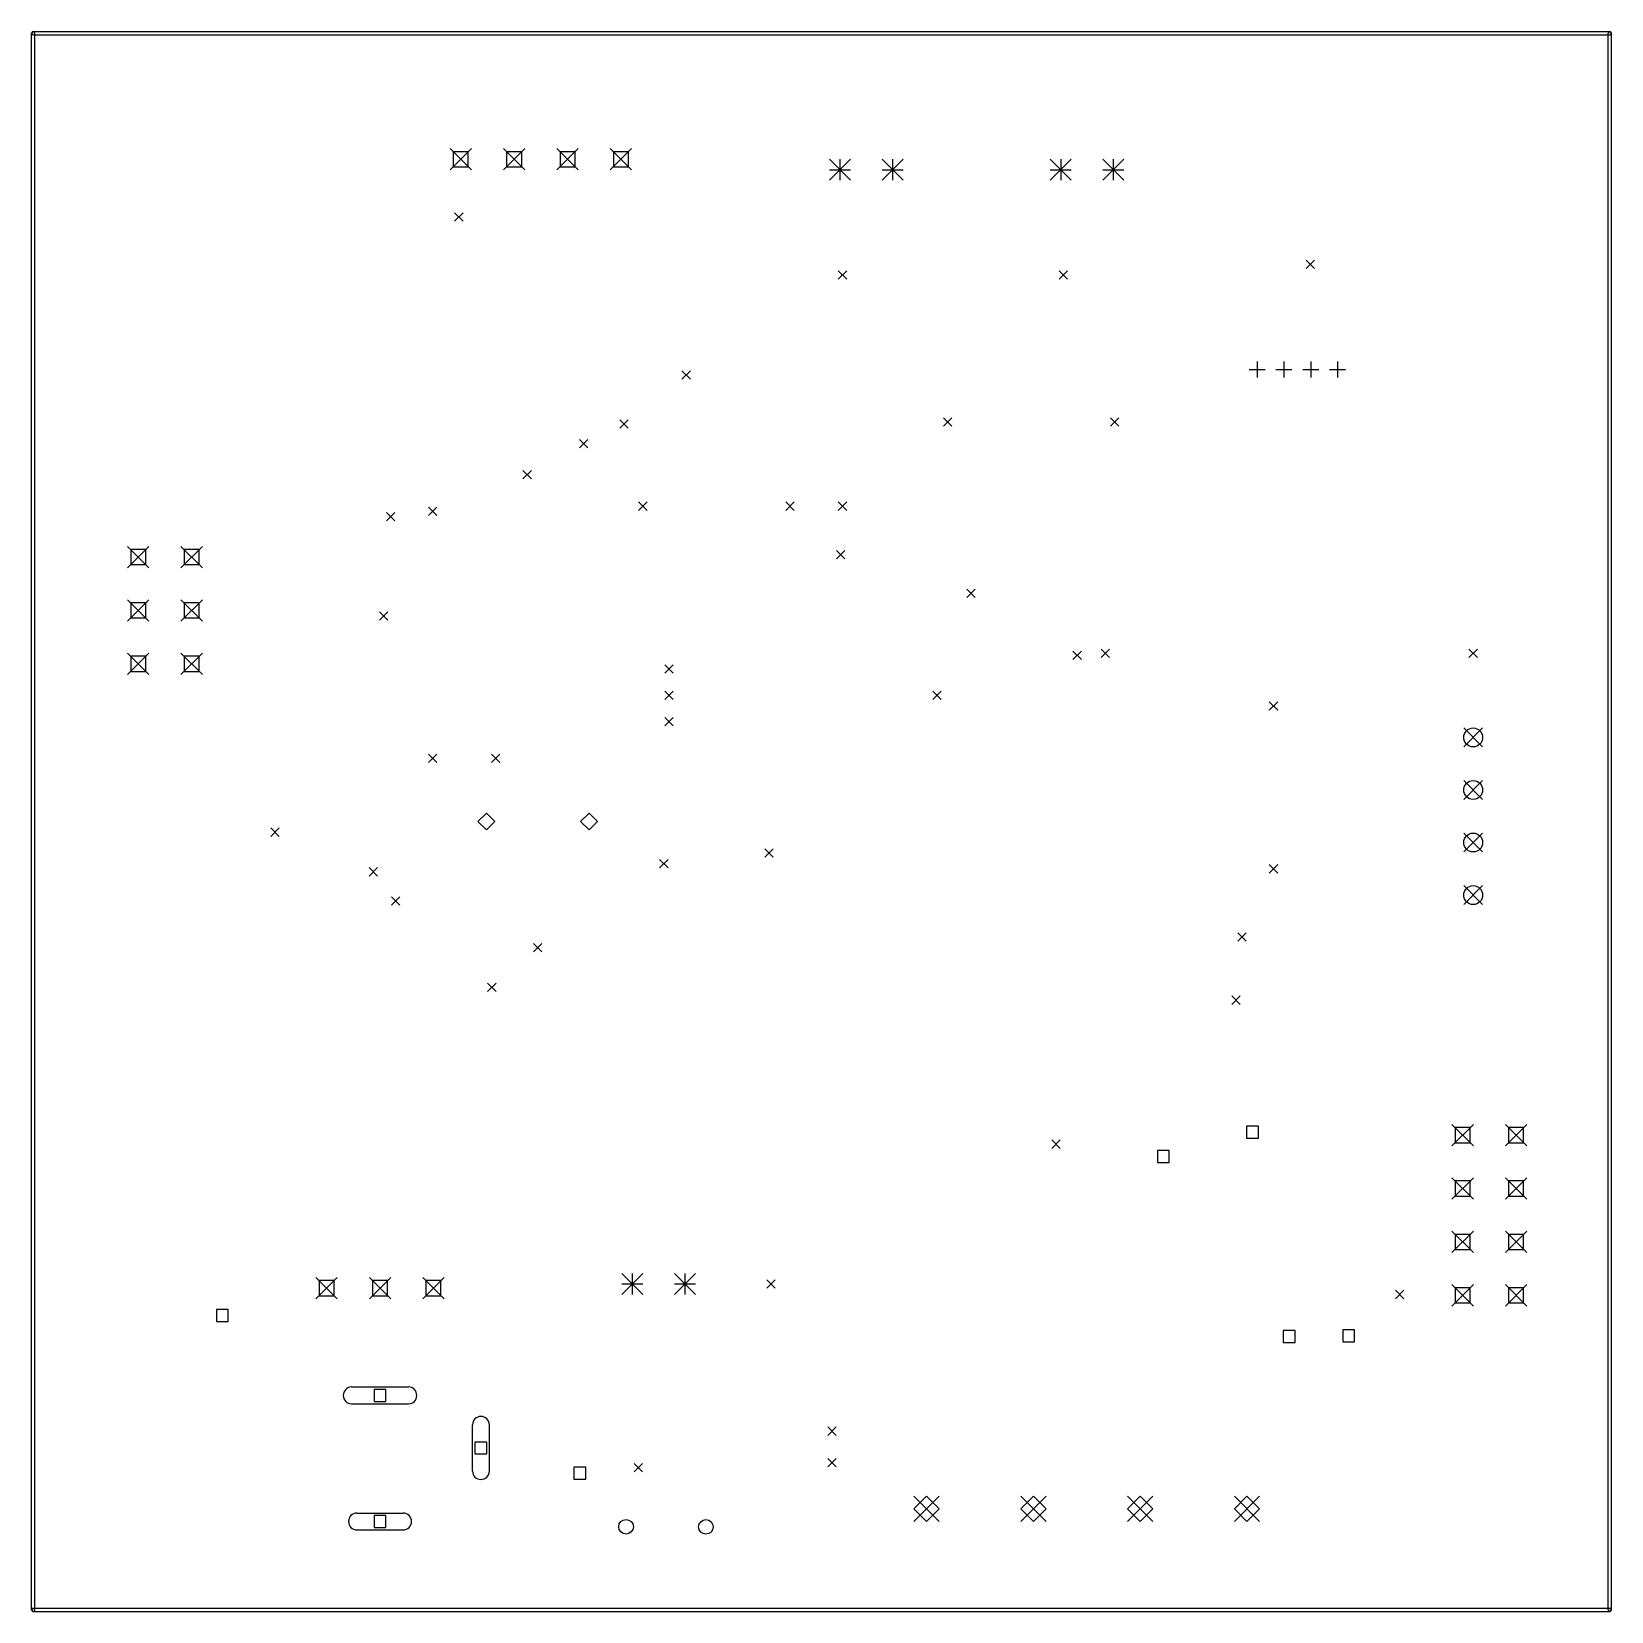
# Model space of a CAD drawing. Extents: x 49 to 140, y -169 to -50.
# Drawn here: x 49.9 to 125.1, y -125.1 to -49.9 of the extents above; entities that cross this region are included whole.
import ezdxf

# ---------------------------------------------------------------- set-up
doc = ezdxf.new("R2010")
doc.units = 0
doc.header["$MEASUREMENT"] = 0
doc.layers.add('BLACK', color=7, linetype='CONTINUOUS')

msp = doc.modelspace()

# ---------------------------------------------------------------- linework, layer by layer
at = {"layer": 'Black'}
for p, q in [((49.925, -125), (49.925, -50)), ((50, -49.925), (125, -49.925)), ((50, -50.075), (125, -50.075)), ((50.075, -125), (50.075, -50)), ((124.925, -125), (124.925, -50)), ((125.075, -125), (125.075, -50)), ((69.832, -55.492), (70.848, -56.508)), ((70.848, -55.492), (69.832, -56.508)), ((72.372, -55.492), (73.388, -56.508)), ((73.388, -55.492), (72.372, -56.508)), ((74.912, -55.492), (75.928, -56.508)), ((75.928, -55.492), (74.912, -56.508)), ((77.452, -55.492), (78.468, -56.508)), ((78.468, -55.492), (77.452, -56.508)), ((70.6992, -55.6408), (69.9808, -55.6408)), ((69.9808, -55.6408), (69.9808, -56.3592)), ((69.9808, -56.3592), (70.6992, -56.3592)), ((70.6992, -56.3592), (70.6992, -55.6408)), ((73.2392, -55.6408), (72.5208, -55.6408)), ((72.5208, -55.6408), (72.5208, -56.3592)), ((72.5208, -56.3592), (73.2392, -56.3592)), ((73.2392, -56.3592), (73.2392, -55.6408)), ((75.7792, -55.6408), (75.0608, -55.6408)), ((75.0608, -55.6408), (75.0608, -56.3592)), ((75.0608, -56.3592), (75.7792, -56.3592)), ((75.7792, -56.3592), (75.7792, -55.6408)), ((78.3192, -55.6408), (77.6008, -55.6408)), ((77.6008, -55.6408), (77.6008, -56.3592)), ((77.6008, -56.3592), (78.3192, -56.3592)), ((78.3192, -56.3592), (78.3192, -55.6408)), ((87.88, -56), (88.88, -57)), ((88.88, -56), (87.88, -57)), ((88.38, -56), (88.38, -57)), ((90.38, -56), (91.38, -57)), ((91.38, -56), (90.38, -57)), ((90.88, -56), (90.88, -57)), ((98.38, -56), (99.38, -57)), ((99.38, -56), (98.38, -57)), ((98.88, -56), (98.88, -57)), ((100.88, -56), (101.88, -57)), ((101.88, -56), (100.88, -57)), ((101.38, -56), (101.38, -57)), ((87.88, -56.5), (88.88, -56.5)), ((90.38, -56.5), (91.38, -56.5)), ((98.38, -56.5), (99.38, -56.5)), ((100.88, -56.5), (101.88, -56.5)), ((70.05, -58.55), (70.45, -58.95)), ((70.45, -58.55), (70.05, -58.95)), ((110.55, -60.8), (110.95, -61.2)), ((110.95, -60.8), (110.55, -61.2)), ((88.3, -61.3), (88.7, -61.7)), ((88.7, -61.3), (88.3, -61.7)), ((98.8, -61.3), (99.2, -61.7)), ((99.2, -61.3), (98.8, -61.7)), ((80.8613, -66.0617), (81.2613, -66.4617)), ((81.2613, -66.0617), (80.8613, -66.4617)), ((107.849, -66), (108.611, -66)), ((108.23, -65.619), (108.23, -66.381)), ((109.119, -66), (109.881, -66)), ((109.5, -65.619), (109.5, -66.381)), ((110.389, -66), (111.151, -66)), ((110.77, -65.619), (110.77, -66.381)), ((111.659, -66), (112.421, -66)), ((112.04, -65.619), (112.04, -66.381)), ((93.3, -68.3), (93.7, -68.7)), ((93.7, -68.3), (93.3, -68.7)), ((101.25, -68.3), (101.65, -68.7)), ((101.65, -68.3), (101.25, -68.7)), ((77.8992, -68.3873), (78.2992, -68.7873)), ((78.2992, -68.3873), (77.8992, -68.7873)), ((75.9864, -69.3212), (76.3864, -69.7212)), ((76.3864, -69.3212), (75.9864, -69.7212)), ((73.3, -70.8), (73.7, -71.2)), ((73.7, -70.8), (73.3, -71.2)), ((66.8, -72.8), (67.2, -73.2)), ((67.2, -72.8), (66.8, -73.2)), ((68.8, -72.55), (69.2, -72.95)), ((69.2, -72.55), (68.8, -72.95)), ((78.8, -72.3), (79.2, -72.7)), ((79.2, -72.3), (78.8, -72.7)), ((85.8, -72.3), (86.2, -72.7)), ((86.2, -72.3), (85.8, -72.7)), ((88.3, -72.3), (88.7, -72.7)), ((88.7, -72.3), (88.3, -72.7)), ((54.492, -74.412), (55.508, -75.428)), ((55.508, -74.412), (54.492, -75.428)), ((55.3592, -74.5608), (54.6408, -74.5608)), ((54.6408, -74.5608), (54.6408, -75.2792)), ((55.3592, -75.2792), (55.3592, -74.5608)), ((57.032, -74.412), (58.048, -75.428)), ((58.048, -74.412), (57.032, -75.428)), ((57.8992, -74.5608), (57.1808, -74.5608)), ((57.1808, -74.5608), (57.1808, -75.2792)), ((57.8992, -75.2792), (57.8992, -74.5608)), ((88.2147, -74.605), (88.6147, -75.005)), ((88.6147, -74.605), (88.2147, -75.005)), ((54.6408, -75.2792), (55.3592, -75.2792)), ((57.1808, -75.2792), (57.8992, -75.2792)), ((94.412, -76.4474), (94.812, -76.8474)), ((94.812, -76.4474), (94.412, -76.8474)), ((54.492, -76.952), (55.508, -77.968)), ((55.508, -76.952), (54.492, -77.968)), ((55.3592, -77.1008), (54.6408, -77.1008)), ((54.6408, -77.1008), (54.6408, -77.8192)), ((55.3592, -77.8192), (55.3592, -77.1008)), ((57.032, -76.952), (58.048, -77.968)), ((58.048, -76.952), (57.032, -77.968)), ((57.8992, -77.1008), (57.1808, -77.1008)), ((57.1808, -77.1008), (57.1808, -77.8192)), ((57.8992, -77.8192), (57.8992, -77.1008)), ((54.6408, -77.8192), (55.3592, -77.8192)), ((57.1808, -77.8192), (57.8992, -77.8192)), ((66.4785, -77.5245), (66.8785, -77.9245)), ((66.8785, -77.5245), (66.4785, -77.9245)), ((54.492, -79.492), (55.508, -80.508)), ((55.508, -79.492), (54.492, -80.508)), ((55.3592, -79.6408), (54.6408, -79.6408)), ((54.6408, -79.6408), (54.6408, -80.3592)), ((55.3592, -80.3592), (55.3592, -79.6408)), ((57.032, -79.492), (58.048, -80.508)), ((58.048, -79.492), (57.032, -80.508)), ((57.8992, -79.6408), (57.1808, -79.6408)), ((57.1808, -79.6408), (57.1808, -80.3592)), ((57.8992, -80.3592), (57.8992, -79.6408)), ((99.4601, -79.3996), (99.8601, -79.7996)), ((99.8601, -79.3996), (99.4601, -79.7996)), ((100.8, -79.3), (101.2, -79.7)), ((101.2, -79.3), (100.8, -79.7)), ((118.3, -79.3), (118.7, -79.7)), ((118.7, -79.3), (118.3, -79.7)), ((54.6408, -80.3592), (55.3592, -80.3592)), ((57.1808, -80.3592), (57.8992, -80.3592)), ((80.05, -80.05), (80.45, -80.45)), ((80.45, -80.05), (80.05, -80.45)), ((80.05, -81.3), (80.45, -81.7)), ((80.45, -81.3), (80.05, -81.7)), ((92.8, -81.3), (93.2, -81.7)), ((93.2, -81.3), (92.8, -81.7)), ((108.8, -81.8), (109.2, -82.2)), ((109.2, -81.8), (108.8, -82.2)), ((80.05, -82.55), (80.45, -82.95)), ((80.45, -82.55), (80.05, -82.95)), ((118.05, -83.05), (118.95, -83.95)), ((118.95, -83.05), (118.05, -83.95)), ((68.8, -84.3), (69.2, -84.7)), ((69.2, -84.3), (68.8, -84.7)), ((71.8, -84.3), (72.2, -84.7)), ((72.2, -84.3), (71.8, -84.7)), ((118.05, -85.55), (118.95, -86.45)), ((118.95, -85.55), (118.05, -86.45)), ((71.5591, -87.0999), (71.159, -87.5)), ((71.9591, -87.5), (71.5591, -87.0999)), ((76.4409, -87.0999), (76.0409, -87.5)), ((76.841, -87.5), (76.4409, -87.0999)), ((61.3, -87.8073), (61.7, -88.2073)), ((61.7, -87.8073), (61.3, -88.2073)), ((71.159, -87.5), (71.5591, -87.9)), ((71.5591, -87.9), (71.9591, -87.5)), ((76.0409, -87.5), (76.4409, -87.9)), ((76.4409, -87.9), (76.841, -87.5)), ((118.05, -88.05), (118.95, -88.95)), ((118.95, -88.05), (118.05, -88.95)), ((79.8, -89.3), (80.2, -89.7)), ((80.2, -89.3), (79.8, -89.7)), ((84.8, -88.8), (85.2, -89.2)), ((85.2, -88.8), (84.8, -89.2)), ((65.9852, -89.6957), (66.3852, -90.0957)), ((66.3852, -89.6957), (65.9852, -90.0957)), ((108.8, -89.55), (109.2, -89.95)), ((109.2, -89.55), (108.8, -89.95)), ((118.05, -90.55), (118.95, -91.45)), ((118.95, -90.55), (118.05, -91.45)), ((67.0483, -91.0802), (67.4483, -91.4802)), ((67.4483, -91.0802), (67.0483, -91.4802)), ((107.3, -92.8), (107.7, -93.2)), ((107.7, -92.8), (107.3, -93.2)), ((73.8, -93.3), (74.2, -93.7)), ((74.2, -93.3), (73.8, -93.7)), ((71.6193, -95.1886), (72.0193, -95.5886)), ((72.0193, -95.1886), (71.6193, -95.5886)), ((107.015, -95.8), (107.415, -96.2)), ((107.415, -95.8), (107.015, -96.2)), ((108.287, -101.998), (107.721, -101.998)), ((107.721, -101.998), (107.721, -102.563)), ((108.287, -102.563), (108.287, -101.998)), ((117.492, -101.912), (118.508, -102.928)), ((118.508, -101.912), (117.492, -102.928)), ((118.359, -102.061), (117.641, -102.061)), ((117.641, -102.061), (117.641, -102.779)), ((118.359, -102.779), (118.359, -102.061)), ((120.032, -101.912), (121.048, -102.928)), ((121.048, -101.912), (120.032, -102.928)), ((120.899, -102.061), (120.181, -102.061)), ((120.181, -102.061), (120.181, -102.779)), ((120.899, -102.779), (120.899, -102.061)), ((98.45, -102.65), (98.85, -103.05)), ((98.85, -102.65), (98.45, -103.05)), ((107.721, -102.563), (108.287, -102.563)), ((117.641, -102.779), (118.359, -102.779)), ((120.181, -102.779), (120.899, -102.779)), ((104.044, -103.152), (103.478, -103.152)), ((103.478, -103.152), (103.478, -103.718)), ((104.044, -103.718), (104.044, -103.152)), ((103.478, -103.718), (104.044, -103.718)), ((117.492, -104.452), (118.508, -105.468)), ((118.508, -104.452), (117.492, -105.468)), ((120.032, -104.452), (121.048, -105.468)), ((121.048, -104.452), (120.032, -105.468)), ((118.359, -104.601), (117.641, -104.601)), ((117.641, -104.601), (117.641, -105.319)), ((118.359, -105.319), (118.359, -104.601)), ((120.899, -104.601), (120.181, -104.601)), ((120.181, -104.601), (120.181, -105.319)), ((120.899, -105.319), (120.899, -104.601)), ((117.641, -105.319), (118.359, -105.319)), ((120.181, -105.319), (120.899, -105.319)), ((117.492, -106.992), (118.508, -108.008)), ((118.508, -106.992), (117.492, -108.008)), ((118.359, -107.141), (117.641, -107.141)), ((117.641, -107.141), (117.641, -107.859)), ((118.359, -107.859), (118.359, -107.141)), ((120.032, -106.992), (121.048, -108.008)), ((121.048, -106.992), (120.032, -108.008)), ((120.899, -107.141), (120.181, -107.141)), ((120.181, -107.141), (120.181, -107.859)), ((120.899, -107.859), (120.899, -107.141)), ((117.641, -107.859), (118.359, -107.859)), ((120.181, -107.859), (120.899, -107.859)), ((63.452, -109.192), (64.468, -110.208)), ((64.468, -109.192), (63.452, -110.208)), ((64.3192, -109.341), (63.6008, -109.341)), ((63.6008, -109.341), (63.6008, -110.059)), ((64.3192, -110.059), (64.3192, -109.341)), ((65.992, -109.192), (67.008, -110.208)), ((67.008, -109.192), (65.992, -110.208)), ((66.8592, -109.341), (66.1408, -109.341)), ((66.1408, -109.341), (66.1408, -110.059)), ((66.8592, -110.059), (66.8592, -109.341)), ((68.532, -109.192), (69.548, -110.208)), ((69.548, -109.192), (68.532, -110.208)), ((69.3992, -109.341), (68.6808, -109.341)), ((68.6808, -109.341), (68.6808, -110.059)), ((69.3992, -110.059), (69.3992, -109.341)), ((78, -109), (79, -110)), ((79, -109), (78, -110)), ((78, -109.5), (79, -109.5)), ((78.5, -109), (78.5, -110)), ((80.5, -109), (81.5, -110)), ((81.5, -109), (80.5, -110)), ((80.5, -109.5), (81.5, -109.5)), ((81, -109), (81, -110)), ((84.9014, -109.3), (85.3015, -109.7)), ((85.3015, -109.3), (84.9014, -109.7)), ((117.492, -109.532), (118.508, -110.548)), ((118.508, -109.532), (117.492, -110.548)), ((118.359, -109.681), (117.641, -109.681)), ((117.641, -109.681), (117.641, -110.399)), ((118.359, -110.399), (118.359, -109.681)), ((120.032, -109.532), (121.048, -110.548)), ((121.048, -109.532), (120.032, -110.548)), ((120.899, -109.681), (120.181, -109.681)), ((120.181, -109.681), (120.181, -110.399)), ((120.899, -110.399), (120.899, -109.681)), ((63.6008, -110.059), (64.3192, -110.059)), ((66.1408, -110.059), (66.8592, -110.059)), ((68.6808, -110.059), (69.3992, -110.059)), ((114.8, -109.8), (115.2, -110.2)), ((115.2, -109.8), (114.8, -110.2)), ((117.641, -110.399), (118.359, -110.399)), ((120.181, -110.399), (120.899, -110.399)), ((59.2828, -110.717), (58.7172, -110.717)), ((58.7172, -110.717), (58.7172, -111.283)), ((59.2828, -111.283), (59.2828, -110.717)), ((58.7172, -111.283), (59.2828, -111.283)), ((110.033, -111.717), (109.467, -111.717)), ((109.467, -111.717), (109.467, -112.283)), ((110.033, -112.283), (110.033, -111.717)), ((112.86, -111.679), (112.294, -111.679)), ((112.294, -111.679), (112.294, -112.245)), ((112.86, -112.245), (112.86, -111.679)), ((109.467, -112.283), (110.033, -112.283)), ((112.294, -112.245), (112.86, -112.245)), ((65.15, -114.4), (67.85, -114.4)), ((66.7828, -114.517), (66.2172, -114.517)), ((66.2172, -114.517), (66.2172, -115.083)), ((66.7828, -115.083), (66.7828, -114.517)), ((65.15, -115.2), (67.85, -115.2)), ((66.2172, -115.083), (66.7828, -115.083)), ((70.9, -118.4), (70.9, -116.2)), ((71.7, -118.4), (71.7, -116.2)), ((87.8, -116.3), (88.2, -116.7)), ((88.2, -116.3), (87.8, -116.7)), ((71.5828, -117.017), (71.0172, -117.017)), ((71.0172, -117.017), (71.0172, -117.583)), ((71.5828, -117.583), (71.5828, -117.017)), ((71.0172, -117.583), (71.5828, -117.583)), ((87.8, -117.8), (88.2, -118.2)), ((88.2, -117.8), (87.8, -118.2)), ((76.2828, -118.217), (75.7172, -118.217)), ((75.7172, -118.217), (75.7172, -118.783)), ((76.2828, -118.783), (76.2828, -118.217)), ((78.583, -118.037), (78.983, -118.437)), ((78.983, -118.037), (78.583, -118.437)), ((75.7172, -118.783), (76.2828, -118.783)), ((91.9, -119.6), (93.1, -120.8)), ((93.1, -119.6), (91.9, -120.8)), ((92.5, -119.6), (91.9, -120.2)), ((91.9, -120.2), (92.5, -120.8)), ((93.1, -120.2), (92.5, -119.6)), ((92.5, -120.8), (93.1, -120.2)), ((96.98, -119.6), (98.18, -120.8)), ((98.18, -119.6), (96.98, -120.8)), ((97.58, -119.6), (96.98, -120.2)), ((96.98, -120.2), (97.58, -120.8)), ((98.18, -120.2), (97.58, -119.6)), ((97.58, -120.8), (98.18, -120.2)), ((102.06, -119.6), (103.26, -120.8)), ((103.26, -119.6), (102.06, -120.8)), ((102.66, -119.6), (102.06, -120.2)), ((102.06, -120.2), (102.66, -120.8)), ((103.26, -120.2), (102.66, -119.6)), ((102.66, -120.8), (103.26, -120.2)), ((107.14, -119.6), (108.34, -120.8)), ((108.34, -119.6), (107.14, -120.8)), ((107.74, -119.6), (107.14, -120.2)), ((107.14, -120.2), (107.74, -120.8)), ((108.34, -120.2), (107.74, -119.6)), ((107.74, -120.8), (108.34, -120.2)), ((65.4, -120.4), (67.6, -120.4)), ((66.7828, -120.517), (66.2172, -120.517)), ((66.2172, -120.517), (66.2172, -121.083)), ((66.7828, -121.083), (66.7828, -120.517)), ((65.4, -121.2), (67.6, -121.2)), ((66.2172, -121.083), (66.7828, -121.083)), ((50, -124.925), (125, -124.925)), ((50, -125.075), (125, -125.075))]:
    msp.add_line(p, q, dxfattribs=at)
for centre, radius in [((118.5, -83.5), 0.45), ((118.5, -86), 0.45), ((118.5, -88.5), 0.45), ((118.5, -91), 0.45), ((78.2027, -121.051), 0.3488), ((82, -121.054), 0.3488)]:
    msp.add_circle(centre, radius, dxfattribs=at)
for centre, radius, start, end in [((50, -50), 0.075, 360, 540), ((50, -50), 0.075, 90, 270), ((125, -50), 0.075, 360, 540), ((125, -50), 0.075, 270, 450), ((65.15, -114.8), 0.4, 90, 270), ((67.85, -114.8), 0.4, 270, 450), ((71.3, -116.2), 0.4, 360, 540), ((71.3, -118.4), 0.4, 180, 360), ((65.4, -120.8), 0.4, 90, 270), ((67.6, -120.8), 0.4, 270, 450), ((50, -125), 0.075, 90, 270), ((50, -125), 0.075, 180, 360), ((125, -125), 0.075, 180, 360), ((125, -125), 0.075, 270, 450)]:
    msp.add_arc(centre, radius, start, end, dxfattribs=at)

doc.saveas('drawing.dxf')
